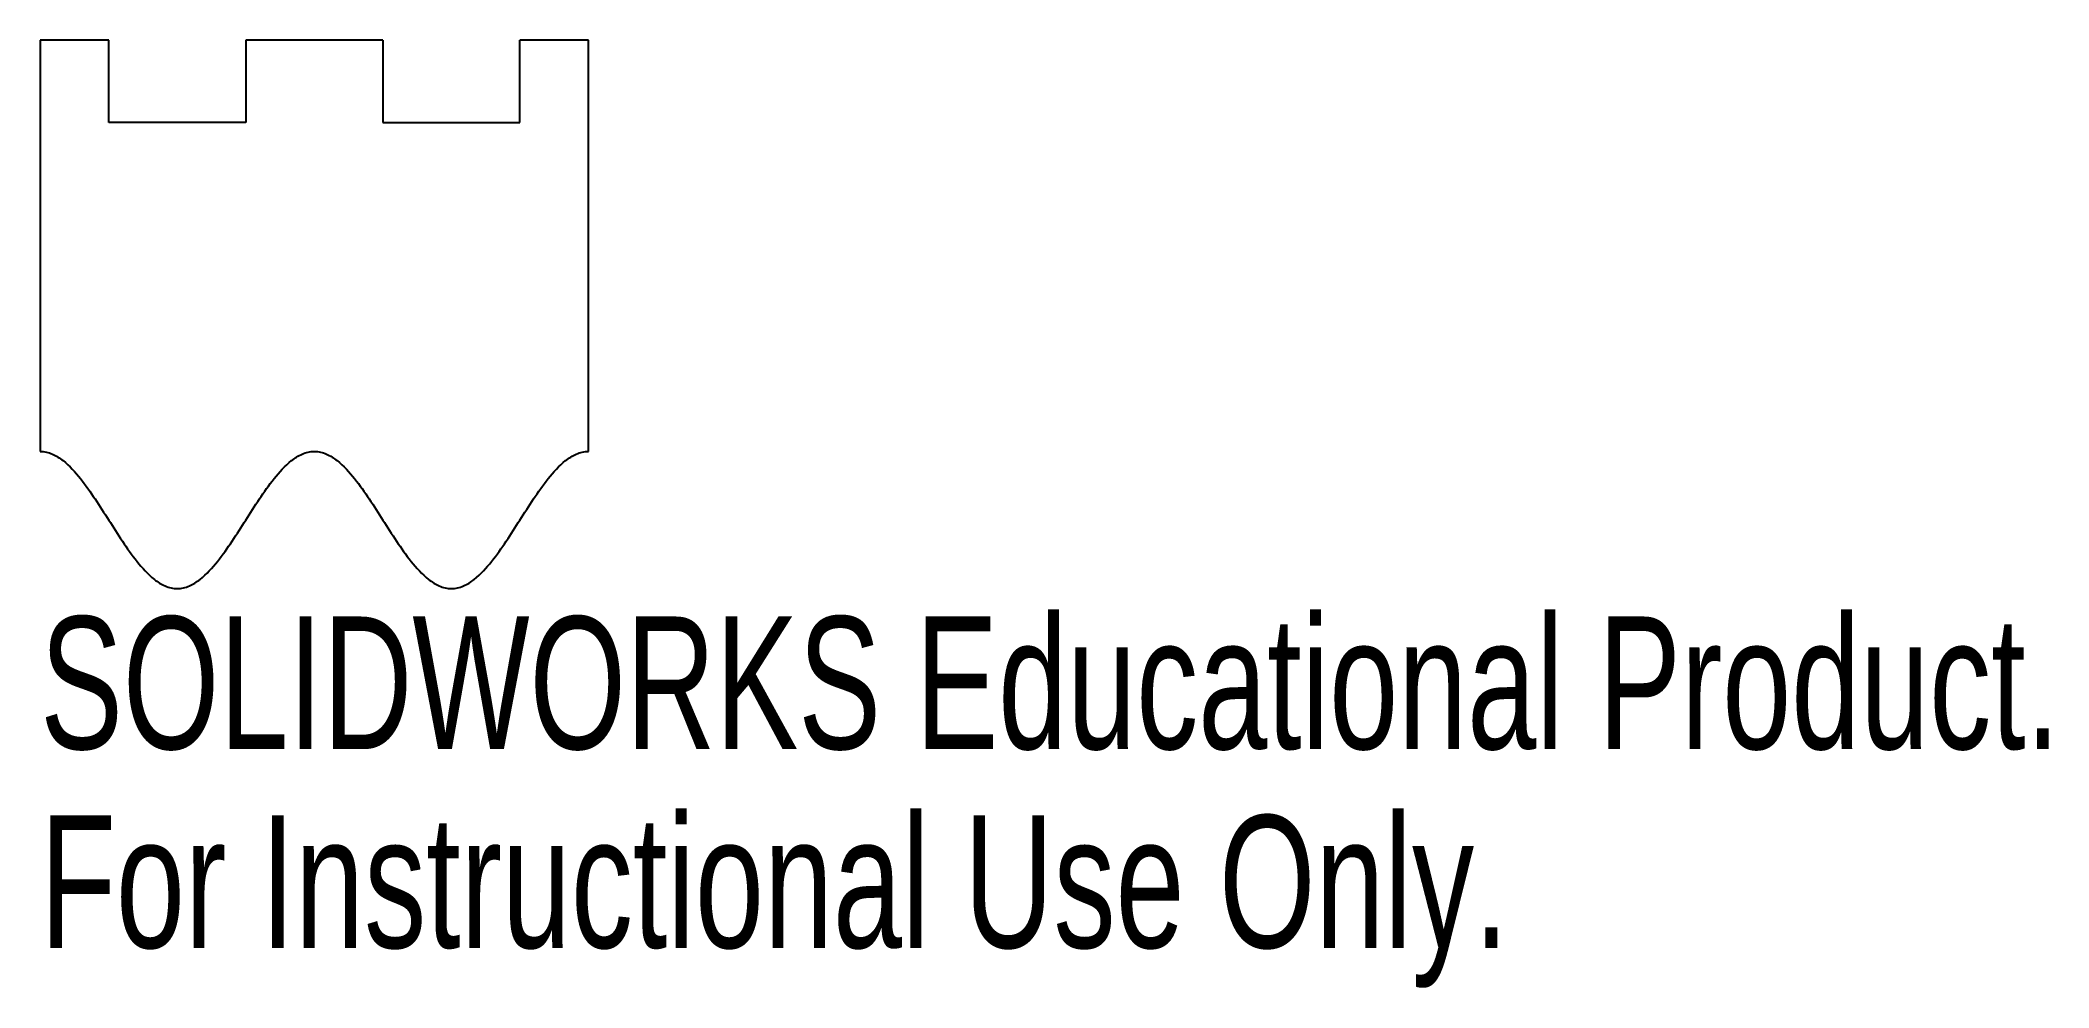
# Model space of a CAD drawing. Header units: millimetres. Extents: x -10 to 63.3, y -24.6 to 10.
import ezdxf

# ---------------------------------------------------------------- set-up
doc = ezdxf.new("R2010")
doc.units = ezdxf.units.MM
doc.styles.add('SLDTEXTSTYLE0', font='TXT', dxfattribs={"width": 0.7})

msp = doc.modelspace()

# ---------------------------------------------------------------- linework, layer by layer
at = {"color": 7, "linetype": 'Continuous', "lineweight": 25}
for p, q in [((-10, 10), (-10, -5)), ((-7.5, 10), (-10, 10)), ((-7.5, 7), (-7.5, 10)), ((-2.5, 10), (-2.5, 7)), ((2.5, 10), (-2.5, 10)), ((2.5, 10), (2.5, 7)), ((10, 10), (7.5, 10)), ((7.5, 7), (7.5, 10)), ((10, -5), (10, 10)), ((-2.5, 7), (-7.5, 7)), ((2.5, 7), (7.5, 7))]:
    msp.add_line(p, q, dxfattribs=at)
msp.add_open_spline([(-10, -5), (-9.968, -5), (-9.927, -5.002), (-9.847, -5.011), (-9.81, -5.017), (-9.699, -5.042), (-9.626, -5.066), (-9.416, -5.157), (-9.287, -5.24), (-8.927, -5.523), (-8.722, -5.752), (-8.342, -6.228), (-8.167, -6.479), (-7.827, -6.985), (-7.664, -7.243), (-7.336, -7.757), (-7.173, -8.015), (-6.833, -8.521), (-6.658, -8.772), (-6.278, -9.248), (-6.073, -9.477), (-5.713, -9.76), (-5.584, -9.843), (-5.304, -9.964), (-5.153, -10), (-4.847, -10), (-4.696, -9.964), (-4.416, -9.843), (-4.287, -9.76), (-3.927, -9.477), (-3.722, -9.248), (-3.342, -8.772), (-3.167, -8.521), (-2.827, -8.015), (-2.664, -7.757), (-2.336, -7.243), (-2.173, -6.985), (-1.833, -6.479), (-1.658, -6.228), (-1.278, -5.752), (-1.073, -5.523), (-0.713, -5.24), (-0.584, -5.157), (-0.304, -5.036), (-0.153, -5), (0.153, -5), (0.304, -5.036), (0.584, -5.157), (0.713, -5.24), (1.073, -5.523), (1.278, -5.752), (1.658, -6.228), (1.833, -6.479), (2.173, -6.985), (2.336, -7.243), (2.664, -7.757), (2.827, -8.015), (3.167, -8.521), (3.342, -8.772), (3.722, -9.248), (3.927, -9.477), (4.287, -9.76), (4.416, -9.843), (4.696, -9.964), (4.847, -10), (5.153, -10), (5.304, -9.964), (5.584, -9.843), (5.713, -9.76), (6.073, -9.477), (6.278, -9.248), (6.658, -8.772), (6.833, -8.521), (7.173, -8.015), (7.336, -7.757), (7.664, -7.243), (7.827, -6.985), (8.167, -6.479), (8.342, -6.228), (8.722, -5.752), (8.927, -5.523), (9.287, -5.24), (9.416, -5.157), (9.626, -5.066), (9.699, -5.042), (9.81, -5.017), (9.847, -5.011), (9.927, -5.002), (9.968, -5), (10, -5)], degree=3, knots=[0, 0, 0, 0, 0.003906, 0.003906, 0.007813, 0.007813, 0.015625, 0.015625, 0.03125, 0.03125, 0.0625, 0.0625, 0.09375, 0.09375, 0.125, 0.125, 0.15625, 0.15625, 0.1875, 0.1875, 0.21875, 0.21875, 0.234375, 0.234375, 0.25, 0.25, 0.265625, 0.265625, 0.28125, 0.28125, 0.3125, 0.3125, 0.34375, 0.34375, 0.375, 0.375, 0.40625, 0.40625, 0.4375, 0.4375, 0.46875, 0.46875, 0.484375, 0.484375, 0.5, 0.5, 0.515625, 0.515625, 0.53125, 0.53125, 0.5625, 0.5625, 0.59375, 0.59375, 0.625, 0.625, 0.65625, 0.65625, 0.6875, 0.6875, 0.71875, 0.71875, 0.734375, 0.734375, 0.75, 0.75, 0.765625, 0.765625, 0.78125, 0.78125, 0.8125, 0.8125, 0.84375, 0.84375, 0.875, 0.875, 0.90625, 0.90625, 0.9375, 0.9375, 0.96875, 0.96875, 0.984375, 0.984375, 0.992188, 0.992188, 0.996094, 0.996094, 1, 1, 1, 1], dxfattribs=at)

# ---------------------------------------------------------------- texts
at = {"color": 7, "linetype": 'Continuous', "char_height": 4.83362, "attachment_point": 1, "style": 'SLDTEXTSTYLE0'}
for s, insert in [('SOLIDWORKS Educational Product.', (-10, -11.019)), ('For Instructional Use Only.', (-10, -18.27))]:
    msp.add_mtext(s, dxfattribs=dict(at, insert=insert))

doc.saveas('drawing.dxf')
